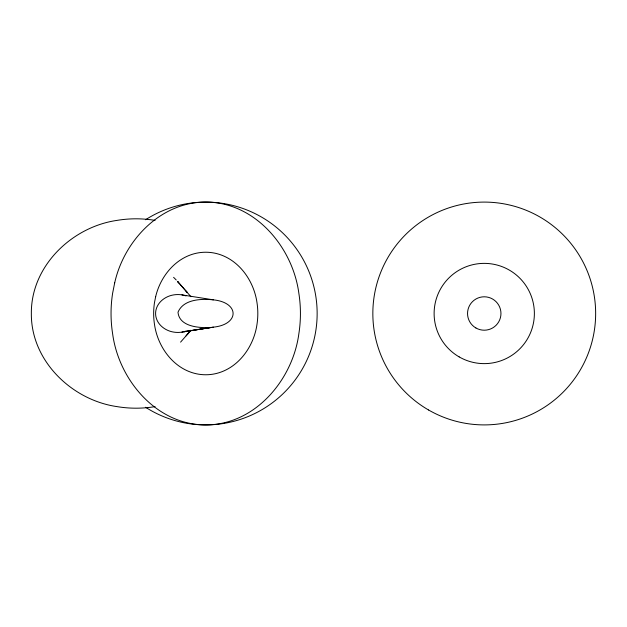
<?xml version="1.0" encoding="UTF-8"?>
<svg xmlns="http://www.w3.org/2000/svg" width="627" height="627" viewBox="0 0 627 627"><rect width="100%" height="100%" fill="white"/><g stroke="black" fill="none" stroke-linecap="round" stroke-linejoin="round"><path stroke-width="0.94" d="M186.054 335.884L190.945 330.28L187.308 334.434M180.576 342.146L190.921 330.311M186.086 331.111L181.94 332.122A26.138 26.138 0 0 1 173.828 332.122C165.716 330.938 157.8 325.241 155.974 316.948A16.161 16.161 0 0 1 155.974 310.051C157.8 301.759 165.716 296.062 173.828 294.878A26.138 26.138 0 0 1 181.94 294.878L213.399 299.847C239.647 302.504 239.647 324.496 213.399 327.153L184.017 331.707L213.399 327.153M181.94 332.122L210.805 327.466C199.331 328.187 179.251 326.8 177.997 312.222C183.445 299.173 201.251 298.601 213.399 299.847M181.94 294.878L186.086 295.889M173.601 277.338L176.258 280.01M178.671 282.84L177.504 281.398L190.969 296.728M177.535 281.374L187.308 292.566L186.054 291.116M145.566 219.74A111.402 111.402 0 0 1 289.948 240.564A111.402 111.402 0 0 1 289.948 386.436A111.402 111.402 0 0 1 145.566 407.26M155.081 220.39A130.69 122.806 90 0 0 116.99 220.39C71.737 226.919 30.895 266.287 31.35 313.5C30.895 360.713 71.737 400.073 116.99 406.609A130.69 122.806 -90 0 0 155.081 406.609M114.694 282.848L112.625 293.232A130.69 130.69 0 0 0 112.625 333.768C118.769 379.978 156.601 425.035 205.734 424.902C254.868 425.035 292.699 379.978 298.852 333.768A130.69 130.69 0 0 0 298.844 293.232C292.699 247.022 254.868 201.965 205.734 202.098C160.543 201.91 124.052 240.666 114.694 282.848M155.668 296.642L154.524 302.347A71.878 71.878 0 0 0 154.524 324.653C157.785 346.966 173.444 368.731 196.259 373.747A44.446 44.446 0 0 0 215.21 373.747C238.033 368.731 253.684 346.966 256.945 324.653A71.878 71.878 0 0 0 256.945 302.347C253.684 280.034 238.033 258.269 215.21 253.253A44.446 44.446 0 0 0 196.259 253.253C175.466 257.807 160.379 276.515 155.668 296.642M475.893 327.968A16.71 16.71 0 0 0 500.957 313.5A16.71 16.71 0 0 0 475.893 299.032A16.71 16.71 0 0 0 475.893 327.968M459.183 356.912A50.129 50.129 0 0 0 534.376 313.5A50.129 50.129 0 0 0 459.183 270.088A50.129 50.129 0 0 0 459.183 356.912M428.547 409.98A111.402 111.402 0 0 0 595.65 313.5A111.402 111.402 0 0 0 428.547 217.02A111.402 111.402 0 0 0 428.547 409.98"/></g></svg>
